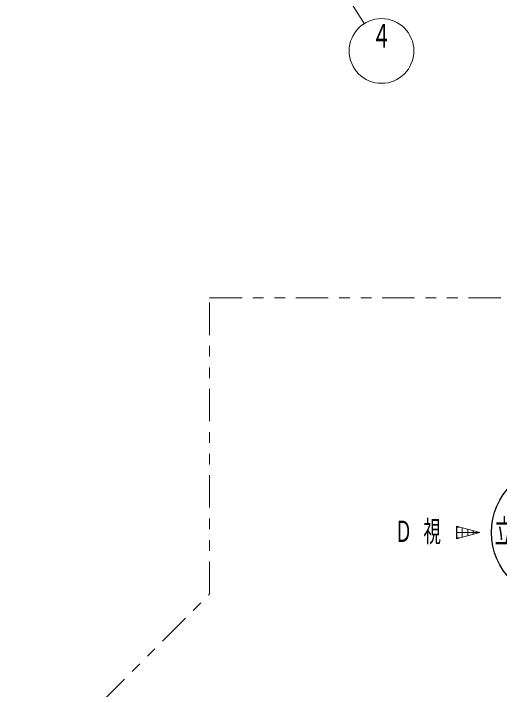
# Model space of a CAD drawing. Units: millimetres on the paper, scale 1:50. Extents: x -507 to 0, y -594 to 257.
# Drawn here: x -217.5 to -172.4, y 97.4 to 160.1 of the extents above; entities that cross this region are included whole.
import ezdxf
from ezdxf.enums import TextEntityAlignment as Align

# ---------------------------------------------------------------- set-up
doc = ezdxf.new("R2010")
doc.units = ezdxf.units.MM
doc.linetypes.add('USER3', pattern=[8, 3, -1, 1, -1, 1, -1])
doc.layers.add('1_50', color=7, linetype='Continuous', lineweight=25)
doc.layers.add('図面情報', color=7, linetype='Continuous', lineweight=13)
doc.styles.add('ＭＳ ゴシック', font='')
doc.styles.get('ＭＳ ゴシック').set_extended_font_data('MS Gothic')

msp = doc.modelspace()

# ---------------------------------------------------------------- linework, layer by layer
at = {"layer": '1_50', "lineweight": 13}
msp.add_line((-192.226, 170.605), (-184.98, 159.147), dxfattribs=at)
at = {"layer": '1_50', "linetype": 'USER3', "lineweight": 13}
for p, q in [((-199.308, 106.287), (-199.308, 133.731)), ((-199.308, 133.731), (-160.148, 133.731)), ((-220.64, 84.954), (-199.308, 106.287))]:
    msp.add_line(p, q, dxfattribs=at)
at = {"layer": '1_50', "lineweight": 13}
msp.add_circle((-183.377, 156.611), 3, dxfattribs=at)
at = {"layer": '図面情報'}
for p, q in [((-174.27, 111.984), (-176.43, 112.563)), ((-176.43, 111.406), (-176.43, 112.563)), ((-176.43, 112.484), (-176.136, 112.484)), ((-176.384, 111.418), (-176.384, 112.551)), ((-175.884, 111.552), (-175.884, 112.417)), ((-175.384, 111.686), (-175.384, 112.283)), ((-174.884, 111.82), (-174.884, 112.149)), ((-176.43, 111.984), (-174.27, 111.984)), ((-176.43, 111.406), (-174.27, 111.984)), ((-174.384, 111.954), (-174.384, 112.015)), ((-176.43, 111.484), (-176.136, 111.484))]:
    msp.add_line(p, q, dxfattribs=at)
at = {"layer": '図面情報', "lineweight": 25}
msp.add_circle((-166.884, 111.984), 6.286, dxfattribs=at)

# ---------------------------------------------------------------- texts
at = {"layer": '1_50', "style": 'ＭＳ ゴシック', "width": 0.6}
msp.add_text('４', height=2.199, dxfattribs=at).set_placement((-183.377, 159.111), align=Align.TOP_CENTER)
at = {"layer": '図面情報', "style": 'ＭＳ ゴシック'}
for s, insert, char_height, attachment_point in [('\\T1.64;\\W0.6;立面指示', (-172.884, 111.984), 2.199, 4), ('\\T1.64;\\W0.6;Ｄ視', (-179.49, 111.984), 1.979, 5)]:
    msp.add_mtext(s, dxfattribs=dict(at, insert=insert, char_height=char_height, attachment_point=attachment_point))

doc.saveas('drawing.dxf')
